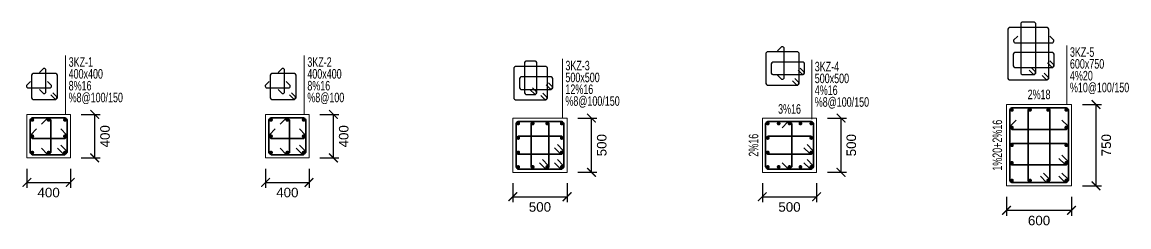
# Model space of a CAD drawing. Header units: millimetres. Extents: x -3831 to 465700, y 39900 to 106100.
# Drawn here: x 98556 to 108756, y 44652 to 46539 of the extents above; entities that cross this region are included whole.
import ezdxf

# ---------------------------------------------------------------- set-up
doc = ezdxf.new("R2010")
doc.units = ezdxf.units.MM
for name, color, linetype in [('column_xxxx', 60, 'Continuous'), ('master_dim_horizontal', 80, 'Continuous'), ('master_dim_vertical', 200, 'Continuous')]:
    doc.layers.add(name, color=color, linetype=linetype)
for name, color, linetype, lineweight in [('S_ColumFocus', 2, 'Continuous', 9), ('S_ColumLocal', 7, 'Continuous', 9), ('S_PColumHoopBar', 14, 'Continuous', 35), ('S_PColumMainBar', 14, 'Continuous', 35), ('S_PColumSect', 2, 'Continuous', 15), ('StirrupFig_x', 30, 'Continuous', 30)]:
    doc.layers.add(name, color=color, linetype=linetype, lineweight=lineweight)
doc.styles.get("Standard").update_dxf_attribs({"font": 'arial.ttf'})
doc.styles.add('xxxx', font='RIF.ttf')
doc.dimstyles.new('Annotative', dxfattribs={"dimtxt": 0.18, "dimasz": 0.18, "dimexe": 0.18, "dimexo": 0.0625, "dimgap": 0.09, "dimtad": 0, "dimtih": 1, "dimtoh": 1, "dimdec": 4, "dimzin": 0, "dimdsep": 46, "dimtxsty": 'Standard', "dimcen": 0.09, "dimadec": 0, "dimazin": 0, "dimtfac": 1, "dimtdec": 4, "dimtofl": 0, "dimtmove": 0, "dimatfit": 3, "dimfxl": 1, "dimtolj": 1, "dimtzin": 0, "dimarcsym": 0})

# ---------------------------------------------------------------- blocks, each defined once
blk = doc.blocks.new('_ArchTick')
at = {"color": 0, "linetype": 'ByBlock', "const_width": 0.15}
blk.add_lwpolyline([(-0.5, -0.5), (0.5, 0.5)], dxfattribs=at)
blk = doc.blocks.new('*D895')
at = {"layer": 'Defpoints', "color": 0, "transparency": 16777216}
for p in [(98850, 45688), (99225, 45688), (98850, 45288)]:
    blk.add_point(p, dxfattribs=at)
at = {"layer": 'master_dim_vertical', "color": 0, "lineweight": -2, "transparency": 16777216}
for p, q in [((99100, 45688), (99275, 45688)), ((99225, 45288), (99225, 45688)), ((99100, 45288), (99275, 45288))]:
    blk.add_line(p, q, dxfattribs=at)
at = {"layer": 'master_dim_vertical', "color": 0, "lineweight": -2, "transparency": 16777216, "xscale": 80, "yscale": 80, "zscale": 80}
for p, rotation in [((99225, 45688), 90), ((99225, 45288), 270)]:
    blk.add_blockref('_ArchTick', p, dxfattribs=dict(at, rotation=rotation))
at = {"layer": 'master_dim_vertical', "color": 0, "transparency": 16777216, "insert": (99320, 45487), "char_height": 88, "attachment_point": 5, "rotation": 90}
blk.add_mtext('\\A1;400', dxfattribs=at)
blk = doc.blocks.new('*D896')
at = {"layer": 'Defpoints', "color": 0, "transparency": 16777216}
for p in [(98600, 45438), (99000, 45438), (99000, 45062)]:
    blk.add_point(p, dxfattribs=at)
at = {"layer": 'master_dim_horizontal', "color": 0, "lineweight": -2, "transparency": 16777216}
for p, q in [((98600, 45188), (98600, 45012)), ((99000, 45188), (99000, 45012)), ((98600, 45062), (99000, 45062))]:
    blk.add_line(p, q, dxfattribs=at)
at = {"layer": 'master_dim_horizontal', "color": 0, "lineweight": -2, "transparency": 16777216, "xscale": 80, "yscale": 80, "zscale": 80, "rotation": 180}
blk.add_blockref('_ArchTick', (98600, 45062), dxfattribs=at)
at = {"layer": 'master_dim_horizontal', "color": 0, "lineweight": -2, "transparency": 16777216, "xscale": 80, "yscale": 80, "zscale": 80}
blk.add_blockref('_ArchTick', (99000, 45062), dxfattribs=at)
at = {"layer": 'master_dim_horizontal', "color": 0, "transparency": 16777216, "insert": (98800, 44968), "char_height": 88, "attachment_point": 5}
blk.add_mtext('\\A1;400', dxfattribs=at)
blk = doc.blocks.new('*D897')
at = {"layer": 'Defpoints', "color": 0, "transparency": 16777216}
for p in [(101050, 45688), (101425, 45688), (101050, 45288)]:
    blk.add_point(p, dxfattribs=at)
at = {"layer": 'master_dim_vertical', "color": 0, "lineweight": -2, "transparency": 16777216}
for p, q in [((101300, 45688), (101475, 45688)), ((101425, 45288), (101425, 45688)), ((101300, 45288), (101475, 45288))]:
    blk.add_line(p, q, dxfattribs=at)
at = {"layer": 'master_dim_vertical', "color": 0, "lineweight": -2, "transparency": 16777216, "xscale": 80, "yscale": 80, "zscale": 80}
for p, rotation in [((101425, 45688), 90), ((101425, 45288), 270)]:
    blk.add_blockref('_ArchTick', p, dxfattribs=dict(at, rotation=rotation))
at = {"layer": 'master_dim_vertical', "color": 0, "transparency": 16777216, "insert": (101520, 45487), "char_height": 88, "attachment_point": 5, "rotation": 90}
blk.add_mtext('\\A1;400', dxfattribs=at)
blk = doc.blocks.new('*D898')
at = {"layer": 'Defpoints', "color": 0, "transparency": 16777216}
for p in [(100800, 45438), (101200, 45438), (101200, 45062)]:
    blk.add_point(p, dxfattribs=at)
at = {"layer": 'master_dim_horizontal', "color": 0, "lineweight": -2, "transparency": 16777216}
for p, q in [((100800, 45188), (100800, 45012)), ((101200, 45188), (101200, 45012)), ((100800, 45062), (101200, 45062))]:
    blk.add_line(p, q, dxfattribs=at)
at = {"layer": 'master_dim_horizontal', "color": 0, "lineweight": -2, "transparency": 16777216, "xscale": 80, "yscale": 80, "zscale": 80, "rotation": 180}
blk.add_blockref('_ArchTick', (100800, 45062), dxfattribs=at)
at = {"layer": 'master_dim_horizontal', "color": 0, "lineweight": -2, "transparency": 16777216, "xscale": 80, "yscale": 80, "zscale": 80}
blk.add_blockref('_ArchTick', (101200, 45062), dxfattribs=at)
at = {"layer": 'master_dim_horizontal', "color": 0, "transparency": 16777216, "insert": (101000, 44968), "char_height": 88, "attachment_point": 5}
blk.add_mtext('\\A1;400', dxfattribs=at)
blk = doc.blocks.new('*D899')
at = {"layer": 'Defpoints', "color": 0, "transparency": 16777216}
for p in [(103428, 45655), (103803, 45655), (103428, 45155)]:
    blk.add_point(p, dxfattribs=at)
at = {"layer": 'master_dim_vertical', "color": 0, "lineweight": -2, "transparency": 16777216}
for p, q in [((103678, 45655), (103853, 45655)), ((103803, 45155), (103803, 45655)), ((103678, 45155), (103853, 45155))]:
    blk.add_line(p, q, dxfattribs=at)
at = {"layer": 'master_dim_vertical', "color": 0, "lineweight": -2, "transparency": 16777216, "xscale": 80, "yscale": 80, "zscale": 80}
for p, rotation in [((103803, 45655), 90), ((103803, 45155), 270)]:
    blk.add_blockref('_ArchTick', p, dxfattribs=dict(at, rotation=rotation))
at = {"layer": 'master_dim_vertical', "color": 0, "transparency": 16777216, "insert": (103898, 45405), "char_height": 88, "attachment_point": 5, "rotation": 90}
blk.add_mtext('\\A1;500', dxfattribs=at)
blk = doc.blocks.new('*D900')
at = {"layer": 'Defpoints', "color": 0, "transparency": 16777216}
for p in [(103078, 45305), (103578, 45305), (103578, 44930)]:
    blk.add_point(p, dxfattribs=at)
at = {"layer": 'master_dim_horizontal', "color": 0, "lineweight": -2, "transparency": 16777216}
for p, q in [((103078, 45055), (103078, 44880)), ((103578, 45055), (103578, 44880)), ((103078, 44930), (103578, 44930))]:
    blk.add_line(p, q, dxfattribs=at)
at = {"layer": 'master_dim_horizontal', "color": 0, "lineweight": -2, "transparency": 16777216, "xscale": 80, "yscale": 80, "zscale": 80, "rotation": 180}
blk.add_blockref('_ArchTick', (103078, 44930), dxfattribs=at)
at = {"layer": 'master_dim_horizontal', "color": 0, "lineweight": -2, "transparency": 16777216, "xscale": 80, "yscale": 80, "zscale": 80}
blk.add_blockref('_ArchTick', (103578, 44930), dxfattribs=at)
at = {"layer": 'master_dim_horizontal', "color": 0, "transparency": 16777216, "insert": (103328, 44835), "char_height": 88, "attachment_point": 5}
blk.add_mtext('\\A1;500', dxfattribs=at)
blk = doc.blocks.new('*D901')
at = {"layer": 'Defpoints', "color": 0, "transparency": 16777216}
for p in [(105728, 45655), (106103, 45655), (105728, 45155)]:
    blk.add_point(p, dxfattribs=at)
at = {"layer": 'master_dim_vertical', "color": 0, "lineweight": -2, "transparency": 16777216}
for p, q in [((105978, 45655), (106153, 45655)), ((106103, 45155), (106103, 45655)), ((105978, 45155), (106153, 45155))]:
    blk.add_line(p, q, dxfattribs=at)
at = {"layer": 'master_dim_vertical', "color": 0, "lineweight": -2, "transparency": 16777216, "xscale": 80, "yscale": 80, "zscale": 80}
for p, rotation in [((106103, 45655), 90), ((106103, 45155), 270)]:
    blk.add_blockref('_ArchTick', p, dxfattribs=dict(at, rotation=rotation))
at = {"layer": 'master_dim_vertical', "color": 0, "transparency": 16777216, "insert": (106198, 45405), "char_height": 88, "attachment_point": 5, "rotation": 90}
blk.add_mtext('\\A1;500', dxfattribs=at)
blk = doc.blocks.new('*D902')
at = {"layer": 'Defpoints', "color": 0, "transparency": 16777216}
for p in [(105378, 45305), (105878, 45305), (105878, 44930)]:
    blk.add_point(p, dxfattribs=at)
at = {"layer": 'master_dim_horizontal', "color": 0, "lineweight": -2, "transparency": 16777216}
for p, q in [((105378, 45055), (105378, 44880)), ((105878, 45055), (105878, 44880)), ((105378, 44930), (105878, 44930))]:
    blk.add_line(p, q, dxfattribs=at)
at = {"layer": 'master_dim_horizontal', "color": 0, "lineweight": -2, "transparency": 16777216, "xscale": 80, "yscale": 80, "zscale": 80, "rotation": 180}
blk.add_blockref('_ArchTick', (105378, 44930), dxfattribs=at)
at = {"layer": 'master_dim_horizontal', "color": 0, "lineweight": -2, "transparency": 16777216, "xscale": 80, "yscale": 80, "zscale": 80}
blk.add_blockref('_ArchTick', (105878, 44930), dxfattribs=at)
at = {"layer": 'master_dim_horizontal', "color": 0, "transparency": 16777216, "insert": (105628, 44835), "char_height": 88, "attachment_point": 5}
blk.add_mtext('\\A1;500', dxfattribs=at)
blk = doc.blocks.new('*D903')
at = {"layer": 'Defpoints', "color": 0, "transparency": 16777216}
for p in [(108078, 45780), (108453, 45780), (108078, 45030)]:
    blk.add_point(p, dxfattribs=at)
at = {"layer": 'master_dim_vertical', "color": 0, "lineweight": -2, "transparency": 16777216}
for p, q in [((108328, 45780), (108503, 45780)), ((108453, 45030), (108453, 45780)), ((108328, 45030), (108503, 45030))]:
    blk.add_line(p, q, dxfattribs=at)
at = {"layer": 'master_dim_vertical', "color": 0, "lineweight": -2, "transparency": 16777216, "xscale": 80, "yscale": 80, "zscale": 80}
for p, rotation in [((108453, 45780), 90), ((108453, 45030), 270)]:
    blk.add_blockref('_ArchTick', p, dxfattribs=dict(at, rotation=rotation))
at = {"layer": 'master_dim_vertical', "color": 0, "transparency": 16777216, "insert": (108548, 45405), "char_height": 88, "attachment_point": 5, "rotation": 90}
blk.add_mtext('\\A1;750', dxfattribs=at)
blk = doc.blocks.new('*D904')
at = {"layer": 'Defpoints', "color": 0, "transparency": 16777216}
for p in [(107628, 45180), (108228, 45180), (108228, 44805)]:
    blk.add_point(p, dxfattribs=at)
at = {"layer": 'master_dim_horizontal', "color": 0, "lineweight": -2, "transparency": 16777216}
for p, q in [((107628, 44930), (107628, 44755)), ((108228, 44930), (108228, 44755)), ((107628, 44805), (108228, 44805))]:
    blk.add_line(p, q, dxfattribs=at)
at = {"layer": 'master_dim_horizontal', "color": 0, "lineweight": -2, "transparency": 16777216, "xscale": 80, "yscale": 80, "zscale": 80, "rotation": 180}
blk.add_blockref('_ArchTick', (107628, 44805), dxfattribs=at)
at = {"layer": 'master_dim_horizontal', "color": 0, "lineweight": -2, "transparency": 16777216, "xscale": 80, "yscale": 80, "zscale": 80}
blk.add_blockref('_ArchTick', (108228, 44805), dxfattribs=at)
at = {"layer": 'master_dim_horizontal', "color": 0, "transparency": 16777216, "insert": (107928, 44710), "char_height": 88, "attachment_point": 5}
blk.add_mtext('\\A1;600', dxfattribs=at)

msp = doc.modelspace()

# ---------------------------------------------------------------- linework, layer by layer
at = {"layer": 'S_ColumFocus'}
for p, q in [((108184.71291, 45779.67505), (108184.71291, 46325.27505)), ((98956.25, 45687.5), (98956.25, 46233.1)), ((101156.25, 45687.5), (101156.25, 46233.1)), ((103534.71291, 45654.67505), (103534.71291, 46200.27505)), ((105832.86291, 45645.79505), (105832.86291, 46191.39505))]:
    msp.add_line(p, q, dxfattribs=at)
at = {"layer": 'S_PColumHoopBar'}
for points in [[(108111.28713, 45118.56592), (108164.32033, 45065.53296, 0.3224276107), (108198.46291, 45079.67505), (108198.46291, 45729.67505, 0.2042195711), (108178.46291, 45749.67505), (107678.46291, 45749.67505, 0.2042196195), (107658.46291, 45729.67505), (107658.46291, 45079.67505, 0.2042195711), (107678.46291, 45059.67505), (108178.46291, 45059.67505, 0.3224297598), (108192.60549, 45093.81714), (108139.57229, 45146.8501)], [(107941.28713, 45118.56592), (107994.32033, 45065.53296, 0.3224276107), (108028.46291, 45079.67505), (108028.46291, 45729.67505, 0.2042195711), (108008.46291, 45749.67505), (107848.46291, 45749.67505, 0.2042196195), (107828.46291, 45729.67505), (107828.46291, 45079.67505, 0.2042195711), (107848.46291, 45059.67505), (108008.46291, 45059.67505, 0.3224297598), (108022.60549, 45093.81714), (107969.57229, 45146.8501)], [(98882.82486, 45376.39087), (98935.85785, 45323.35791, 0.3224308209), (98970, 45337.5), (98970, 45637.5, 0.2042195711), (98950, 45657.5), (98650, 45657.5, 0.2042196195), (98630, 45637.5), (98630, 45337.5, 0.2042195711), (98650, 45317.5), (98950, 45317.5, 0.3224310895), (98964.14215, 45351.64209), (98911.10913, 45404.67505)], [(98732.82483, 45376.39087), (98785.85785, 45323.35791, 0.3224308209), (98820, 45337.5), (98820, 45637.5, 0.3224308209), (98785.85785, 45651.64209), (98732.82489, 45598.60913)], [(101082.82483, 45376.39087), (101135.85791, 45323.35791, 0.3224312795), (101170, 45337.5), (101170, 45637.5, 0.2042195711), (101150, 45657.5), (100850, 45657.5, 0.2042196195), (100830, 45637.5), (100830, 45337.5, 0.2042195711), (100850, 45317.5), (101150, 45317.5, 0.3224312795), (101164.14209, 45351.64209), (101111.10913, 45404.67505)], [(100932.82483, 45376.39087), (100985.85791, 45323.35791, 0.3224312795), (101020, 45337.5), (101020, 45637.5, 0.3224312795), (100985.85791, 45651.64209), (100932.82483, 45598.60913)], [(103461.28811, 45243.56592), (103514.32033, 45190.53296, 0.3224276107), (103548.46291, 45204.67505), (103548.46291, 45604.67505, 0.2042195711), (103528.46291, 45624.67505), (103128.46291, 45624.67505, 0.2042196195), (103108.46291, 45604.67505), (103108.46291, 45204.67505, 0.2042195711), (103128.46291, 45184.67505), (103528.46291, 45184.67505, 0.3224297598), (103542.60549, 45218.81714), (103489.57229, 45271.8501)], [(103323.28811, 45243.56592), (103376.32033, 45190.53296, 0.3224276107), (103410.46291, 45204.67505), (103410.46291, 45604.67505, 0.2042196195), (103390.46291, 45624.67505), (103266.46291, 45624.67505, 0.2042195711), (103246.46291, 45604.67505), (103246.46291, 45204.67505, 0.2042195711), (103266.46291, 45184.67505), (103390.46291, 45184.67505, 0.3224297598), (103404.60549, 45218.81714), (103351.57229, 45271.8501)], [(105761.28811, 45243.56592), (105814.32033, 45190.53296, 0.3224276107), (105848.46291, 45204.67505), (105848.46291, 45604.67505, 0.2042195711), (105828.46291, 45624.67505), (105428.46291, 45624.67505, 0.2042196195), (105408.46291, 45604.67505), (105408.46291, 45204.67505, 0.2042195711), (105428.46291, 45184.67505), (105828.46291, 45184.67505, 0.3224297598), (105842.60549, 45218.81714), (105789.57229, 45271.8501)], [(105561.28811, 45243.56592), (105614.32033, 45190.53296, 0.3224276107), (105648.46291, 45204.67505), (105648.46291, 45604.67505, 0.3224276107), (105614.32033, 45618.81714), (105561.28811, 45565.78418)], [(107717.35354, 45635.6001), (107664.32033, 45582.56714, 0.3224297598), (107678.46291, 45548.42505), (108178.46291, 45548.42505, 0.3224297598), (108192.60549, 45582.56714), (108139.57229, 45635.6001)], [(98688.89087, 45554.67505), (98635.85785, 45501.64209, 0.3224310895), (98650, 45467.5), (98950, 45467.5, 0.3224311845), (98964.14212, 45501.64209), (98911.10913, 45554.67505)], [(100888.89087, 45554.67505), (100835.85791, 45501.64209, 0.3224312795), (100850, 45467.5), (101150, 45467.5, 0.3224312795), (101164.14209, 45501.64209), (101111.10913, 45554.67505)], [(103461.28811, 45381.56592), (103514.32033, 45328.53296, 0.3224276107), (103548.46291, 45342.67505), (103548.46291, 45466.67505, 0.2042196195), (103528.46291, 45486.67505), (103128.46291, 45486.67505, 0.2042196195), (103108.46291, 45466.67505), (103108.46291, 45342.67505, 0.2042195387), (103128.46291, 45322.67505), (103528.46291, 45322.67505, 0.3224297598), (103542.60549, 45356.81714), (103489.57229, 45409.8501)], [(105761.28811, 45381.56592), (105814.32033, 45328.53296, 0.3224276107), (105848.46291, 45342.67505), (105848.46291, 45466.67505, 0.2042196195), (105828.46291, 45486.67505), (105428.46291, 45486.67505, 0.2042196195), (105408.46291, 45466.67505), (105408.46291, 45342.67505, 0.2042195387), (105428.46291, 45322.67505), (105828.46291, 45322.67505, 0.3224297598), (105842.60549, 45356.81714), (105789.57229, 45409.8501)], [(108111.28713, 45283.56592), (108164.32033, 45230.53296, 0.3224276107), (108198.46291, 45244.67505), (108198.46291, 45399.67505, 0.2042196195), (108178.46291, 45419.67505), (107678.46291, 45419.67505, 0.2042196195), (107658.46291, 45399.67505), (107658.46291, 45244.67505, 0.2042195387), (107678.46291, 45224.67505), (108178.46291, 45224.67505, 0.3224297598), (108192.60549, 45258.81714), (108139.57229, 45311.8501)]]:
    msp.add_lwpolyline(points, format="xyb", dxfattribs=at)
at = {"layer": 'S_PColumMainBar', "linetype": 'Continuous', "const_width": 17.5}
for points in [[(107686.71291, 45730.17505, 1), (107669.21291, 45730.17505, 1)], [(107853.71291, 45730.17505, 1), (107836.21291, 45730.17505, 1)], [(108020.71291, 45730.17505, 1), (108003.21291, 45730.17505, 1)], [(108187.71291, 45730.17505, 1), (108170.21291, 45730.17505, 1)], [(98658.25, 45638, 1), (98640.75, 45638, 1)], [(98808.75, 45638, 1), (98791.25, 45638, 1)], [(98959.25, 45638, 1), (98941.75, 45638, 1)], [(100858.25, 45638, 1), (100840.75, 45638, 1)], [(101008.75, 45638, 1), (100991.25, 45638, 1)], [(101159.25, 45638, 1), (101141.75, 45638, 1)], [(103136.71291, 45605.17505, 1), (103119.21291, 45605.17505, 1)], [(103270.3799, 45605.17505, 1), (103252.8799, 45605.17505, 1)], [(103404.04592, 45605.17505, 1), (103386.54592, 45605.17505, 1)], [(103537.71291, 45605.17505, 1), (103520.21291, 45605.17505, 1)], [(105436.71291, 45605.17505, 1), (105419.21291, 45605.17505, 1)], [(105536.96291, 45605.17505, 1), (105519.46291, 45605.17505, 1)], [(105637.21291, 45605.17505, 1), (105619.71291, 45605.17505, 1)], [(105737.46291, 45605.17505, 1), (105719.96291, 45605.17505, 1)], [(105837.71291, 45605.17505, 1), (105820.21291, 45605.17505, 1)], [(98658.25, 45487.5, 1), (98640.75, 45487.5, 1)], [(98959.25, 45487.5, 1), (98941.75, 45487.5, 1)], [(100858.25, 45487.5, 1), (100840.75, 45487.5, 1)], [(101159.25, 45487.5, 1), (101141.75, 45487.5, 1)], [(107686.71291, 45567.42505, 1), (107669.21291, 45567.42505, 1)], [(108187.71291, 45567.42505, 1), (108170.21291, 45567.42505, 1)], [(103136.71291, 45471.5083, 1), (103119.21291, 45471.5083, 1)], [(103537.71291, 45471.5083, 1), (103520.21291, 45471.5083, 1)], [(105436.71291, 45471.5083, 1), (105419.21291, 45471.5083, 1)], [(105837.71291, 45471.5083, 1), (105820.21291, 45471.5083, 1)], [(107686.71291, 45404.67505, 1), (107669.21291, 45404.67505, 1)], [(108187.71291, 45404.67505, 1), (108170.21291, 45404.67505, 1)], [(98658.25, 45337, 1), (98640.75, 45337, 1)], [(98808.75, 45337, 1), (98791.25, 45337, 1)], [(98959.25, 45337, 1), (98941.75, 45337, 1)], [(100858.25, 45337, 1), (100840.75, 45337, 1)], [(101008.75, 45337, 1), (100991.25, 45337, 1)], [(101159.25, 45337, 1), (101141.75, 45337, 1)], [(103136.71291, 45337.8418, 1), (103119.21291, 45337.8418, 1)], [(103537.71291, 45337.8418, 1), (103520.21291, 45337.8418, 1)], [(105436.71291, 45337.8418, 1), (105419.21291, 45337.8418, 1)], [(105837.71291, 45337.8418, 1), (105820.21291, 45337.8418, 1)], [(103136.71291, 45204.17505, 1), (103119.21291, 45204.17505, 1)], [(103270.3799, 45204.17505, 1), (103252.8799, 45204.17505, 1)], [(103404.04592, 45204.17505, 1), (103386.54592, 45204.17505, 1)], [(103537.71291, 45204.17505, 1), (103520.21291, 45204.17505, 1)], [(105436.71291, 45204.17505, 1), (105419.21291, 45204.17505, 1)], [(105536.96291, 45204.17505, 1), (105519.46291, 45204.17505, 1)], [(105637.21291, 45204.17505, 1), (105619.71291, 45204.17505, 1)], [(105737.46291, 45204.17505, 1), (105719.96291, 45204.17505, 1)], [(105837.71291, 45204.17505, 1), (105820.21291, 45204.17505, 1)], [(107686.71291, 45241.92505, 1), (107669.21291, 45241.92505, 1)], [(108187.71291, 45241.92505, 1), (108170.21291, 45241.92505, 1)], [(107686.71291, 45079.17505, 1), (107669.21291, 45079.17505, 1)], [(107853.71291, 45079.17505, 1), (107836.21291, 45079.17505, 1)], [(108020.71291, 45079.17505, 1), (108003.21291, 45079.17505, 1)], [(108187.71291, 45079.17505, 1), (108170.21291, 45079.17505, 1)]]:
    msp.add_lwpolyline(points, format="xyb", close=True, dxfattribs=at)
at = {"layer": 'S_PColumSect', "linetype": 'Continuous'}
for points in [[(107628.46291, 45029.67505), (108228.46291, 45029.67505), (108228.46291, 45779.67505), (107628.46291, 45779.67505)], [(98600, 45287.5), (99000, 45287.5), (99000, 45687.5), (98600, 45687.5)], [(100800, 45287.5), (101200, 45287.5), (101200, 45687.5), (100800, 45687.5)], [(103078.46291, 45154.67505), (103578.46291, 45154.67505), (103578.46291, 45654.67505), (103078.46291, 45654.67505)], [(105378.46291, 45154.67505), (105878.46291, 45154.67505), (105878.46291, 45654.67505), (105378.46291, 45654.67505)]]:
    msp.add_lwpolyline(points, close=True, dxfattribs=at)
at = {"layer": 'StirrupFig_x'}
for points in [[(107837.97222, 46097.57508), (107875.09546, 46060.45201, 0.3224276107), (107898.99526, 46070.35147), (107898.99526, 46525.35147, 0.2042195711), (107884.99526, 46539.35147), (107772.99526, 46539.35147, 0.2042196195), (107758.99526, 46525.35147), (107758.99526, 46070.35147, 0.2042195711), (107772.99526, 46056.35147), (107884.99526, 46056.35147, 0.3224297598), (107894.89507, 46080.25094), (107857.77183, 46117.37401)], [(107956.97222, 46047.57508), (107994.09546, 46010.45201, 0.3224276107), (108017.99526, 46020.35147), (108017.99526, 46475.35147, 0.2042195711), (108003.99526, 46489.35147), (107653.99526, 46489.35147, 0.2042196195), (107639.99526, 46475.35147), (107639.99526, 46020.35147, 0.2042195711), (107653.99526, 46006.35147), (108003.99526, 46006.35147, 0.3224297598), (108013.89507, 46030.25094), (107976.77183, 46067.37401)], [(105516.72999, 46049.70526), (105553.85255, 46012.58219, 0.3224276107), (105577.75235, 46022.48165), (105577.75235, 46302.48165, 0.3224276107), (105553.85255, 46312.38111), (105516.72999, 46275.25804)], [(107731.2187, 46409.49901), (107694.09546, 46372.37594, 0.3224297598), (107703.99526, 46348.47647), (108053.99526, 46348.47647, 0.3224297598), (108063.89507, 46372.37594), (108026.77183, 46409.49901)], [(105656.72999, 45999.70526), (105693.85255, 45962.58219, 0.3224276107), (105717.75235, 45972.48165), (105717.75235, 46252.48165, 0.2042195711), (105703.75235, 46266.48165), (105423.75235, 46266.48165, 0.2042196195), (105409.75235, 46252.48165), (105409.75235, 45972.48165, 0.2042195711), (105423.75235, 45958.48165), (105703.75235, 45958.48165, 0.3224297598), (105713.65216, 45982.38111), (105676.52891, 46019.50418)], [(108006.97222, 46163.07508), (108044.09546, 46125.95201, 0.3224276107), (108067.99526, 46135.85147), (108067.99526, 46244.35147, 0.2042196195), (108053.99526, 46258.35147), (107703.99526, 46258.35147, 0.2042196195), (107689.99526, 46244.35147), (107689.99526, 46135.85147, 0.2042195387), (107703.99526, 46121.85147), (108053.99526, 46121.85147, 0.3224297598), (108063.89507, 46145.75094), (108026.77183, 46182.87401)], [(98714.27154, 45918.78652), (98751.39465, 45881.66345, 0.3224308209), (98775.29416, 45891.56291), (98775.29416, 46101.56291, 0.3224308209), (98751.39465, 46111.46237), (98714.27158, 46074.3393)], [(100914.27154, 45918.78652), (100951.39465, 45881.66345, 0.3224308209), (100975.29416, 45891.56291), (100975.29416, 46101.56291, 0.3224308209), (100951.39465, 46111.46237), (100914.27158, 46074.3393)], [(103335.93056, 45864.09841), (103373.05312, 45826.97534, 0.3224276107), (103396.95293, 45836.8748), (103396.95293, 46116.8748, 0.2042195711), (103382.95293, 46130.8748), (103102.95293, 46130.8748, 0.2042196195), (103088.95293, 46116.8748), (103088.95293, 45836.8748, 0.2042195711), (103102.95293, 45822.8748), (103382.95293, 45822.8748, 0.3224297598), (103392.85273, 45846.77427), (103355.72949, 45883.89734)], [(103239.33056, 45914.09841), (103276.45312, 45876.97534, 0.3224276107), (103300.35293, 45886.8748), (103300.35293, 46166.8748, 0.2042196195), (103286.35293, 46180.8748), (103199.55293, 46180.8748, 0.2042195711), (103185.55293, 46166.8748), (103185.55293, 45886.8748, 0.2042195711), (103199.55293, 45872.8748), (103286.35293, 45872.8748, 0.3224297598), (103296.25273, 45896.77427), (103259.12949, 45933.89734)], [(105706.72999, 46096.30526), (105743.85255, 46059.18219, 0.3224276107), (105767.75235, 46069.08165), (105767.75235, 46155.88165, 0.2042196195), (105753.75235, 46169.88165), (105473.75235, 46169.88165, 0.2042196195), (105459.75235, 46155.88165), (105459.75235, 46069.08165, 0.2042195387), (105473.75235, 46055.08165), (105753.75235, 46055.08165, 0.3224297598), (105763.65216, 46078.98111), (105726.52891, 46116.10418)], [(98819.27156, 45868.78652), (98856.39465, 45831.66345, 0.3224308209), (98880.29416, 45841.56291), (98880.29416, 46051.56291, 0.2042195711), (98866.29416, 46065.56291), (98656.29416, 46065.56291, 0.2042196195), (98642.29416, 46051.56291), (98642.29416, 45841.56291, 0.2042195711), (98656.29416, 45827.56291), (98866.29416, 45827.56291, 0.3224310895), (98876.19366, 45851.46237), (98839.07055, 45888.58544)], [(101019.27156, 45868.78652), (101056.39465, 45831.66345, 0.3224308209), (101080.29416, 45841.56291), (101080.29416, 46051.56291, 0.2042195711), (101066.29416, 46065.56291), (100856.29416, 46065.56291, 0.2042196195), (100842.29416, 46051.56291), (100842.29416, 45841.56291, 0.2042195711), (100856.29416, 45827.56291), (101066.29416, 45827.56291, 0.3224310895), (101076.19366, 45851.46237), (101039.07055, 45888.58544)], [(103385.93056, 45960.69841), (103423.05312, 45923.57534, 0.3224276107), (103446.95293, 45933.4748), (103446.95293, 46020.2748, 0.2042196195), (103432.95293, 46034.2748), (103152.95293, 46034.2748, 0.2042196195), (103138.95293, 46020.2748), (103138.95293, 45933.4748, 0.2042195387), (103152.95293, 45919.4748), (103432.95293, 45919.4748, 0.3224297598), (103442.85273, 45943.37427), (103405.72949, 45980.49734)], [(98633.51777, 45993.58544), (98596.39465, 45956.46237, 0.3224310895), (98606.29416, 45932.56291), (98816.29416, 45932.56291, 0.3224311845), (98826.19364, 45956.46237), (98789.07055, 45993.58544)], [(100833.51777, 45993.58544), (100796.39465, 45956.46237, 0.3224310895), (100806.29416, 45932.56291), (101016.29416, 45932.56291, 0.3224311845), (101026.19364, 45956.46237), (100989.07055, 45993.58544)]]:
    msp.add_lwpolyline(points, format="xyb", dxfattribs=at)

# ---------------------------------------------------------------- texts
at = {"layer": 'column_xxxx', "char_height": 88, "attachment_point": 1, "line_spacing_factor": 0.742346, "style": 'xxxx'}
for s, insert, width in [('{\\W0.7;3KZ-5\\P600x750\\P4%20 %10@100/150}', (108212.87291, 46307.67505), 549.7190772), ('\\W0.7000;3KZ-1 400x400 8%16 %8@100/150', (98984.41, 46215.5), 511.635158), ('{\\W0.7;3KZ-2 400x400 8%16 \\P%8@100}', (101184.41, 46215.5), 511.635158), ('{\\W0.7;3KZ-3 500x500 12%16 %8@100/150}', (103562.87291, 46182.67505), 513.1806347), ('{\\W0.7;3KZ-4 500x500 4%16 %8@100/150}', (105861.02291, 46173.79505), 511.2893033)]:
    msp.add_mtext(s, dxfattribs=dict(at, insert=insert, width=width))
at = {"layer": 'S_ColumLocal', "char_height": 88, "attachment_point": 5, "style": 'xxxx'}
for s, insert, width, rotation in [('{\\W0.7;2%18}', (107928.46291, 45872.36016), 284.7500064, 0.000002914), ('{\\W0.7;3%16}', (105628.46291, 45738.3643), 280.5625038, 0.000001749), ('{\\W0.7;1%20+2%16}', (107544.10266, 45404.67505), 125.6250187, 89.999998465), ('{\\W0.7;2%16}', (105297.14379, 45404.67505), 125.6250075, 89.999998465)]:
    msp.add_mtext(s, dxfattribs=dict(at, insert=insert, width=width, rotation=rotation))

# ---------------------------------------------------------------- dimensions: what is measured, and where the dimension line sits
at = {"layer": 'master_dim_horizontal'}
for p1, p2, text, picture, middle in [((98600, 45437.5), (99000, 45437.5), '400', '*D896', (98800, 44967.56958)), ((100800, 45437.5), (101200, 45437.5), '400', '*D898', (101000, 44967.56958)), ((103078.46291, 45304.67505), (103578.46291, 45304.67505), '500', '*D900', (103328.46291, 44834.74463)), ((105378.46291, 45304.67505), (105878.46291, 45304.67505), '500', '*D902', (105628.46291, 44834.74463)), ((107628.46291, 45179.67505), (108228.46291, 45179.67505), '600', '*D904', (107928.46291, 44709.74463))]:
    dim = msp.add_aligned_dim(p1=p1, p2=p2, distance=-375, text=text, dimstyle='Annotative', override={"dimscale": 1, "dimtxt": 88, "dimasz": 80, "dimexe": 50, "dimexo": 250, "dimgap": 50, "dimtad": 2, "dimtih": 0, "dimtoh": 1, "dimblk1": 'ArchTick', "dimblk2": 'ArchTick', "dimsah": 1, "dimtix": 0, "dimtofl": 0, "dimtmove": 0, "dimatfit": 3}, dxfattribs=at)
    dim.commit()
    dim.dimension.update_dxf_attribs({"geometry": picture, "text_midpoint": middle})
at = {"layer": 'master_dim_vertical'}
for p1, p2, text, picture, middle in [((108078.46291, 45029.67505), (108078.46291, 45779.67505), '750', '*D903', (108548.39333, 45404.67505)), ((98850, 45287.5), (98850, 45687.5), '400', '*D895', (99319.93042, 45487.5)), ((101050, 45287.5), (101050, 45687.5), '400', '*D897', (101519.93042, 45487.5)), ((103428.46291, 45154.67505), (103428.46291, 45654.67505), '500', '*D899', (103898.39333, 45404.67505)), ((105728.46291, 45154.67505), (105728.46291, 45654.67505), '500', '*D901', (106198.39333, 45404.67505))]:
    dim = msp.add_aligned_dim(p1=p1, p2=p2, distance=-375, text=text, dimstyle='Annotative', override={"dimscale": 1, "dimtxt": 88, "dimasz": 80, "dimexe": 50, "dimexo": 250, "dimgap": 50, "dimtad": 2, "dimtih": 0, "dimtoh": 1, "dimblk1": 'ArchTick', "dimblk2": 'ArchTick', "dimsah": 1, "dimtix": 0, "dimtofl": 0, "dimtmove": 0, "dimatfit": 3}, dxfattribs=at)
    dim.commit()
    dim.dimension.update_dxf_attribs({"geometry": picture, "text_midpoint": middle})

doc.saveas('drawing.dxf')
